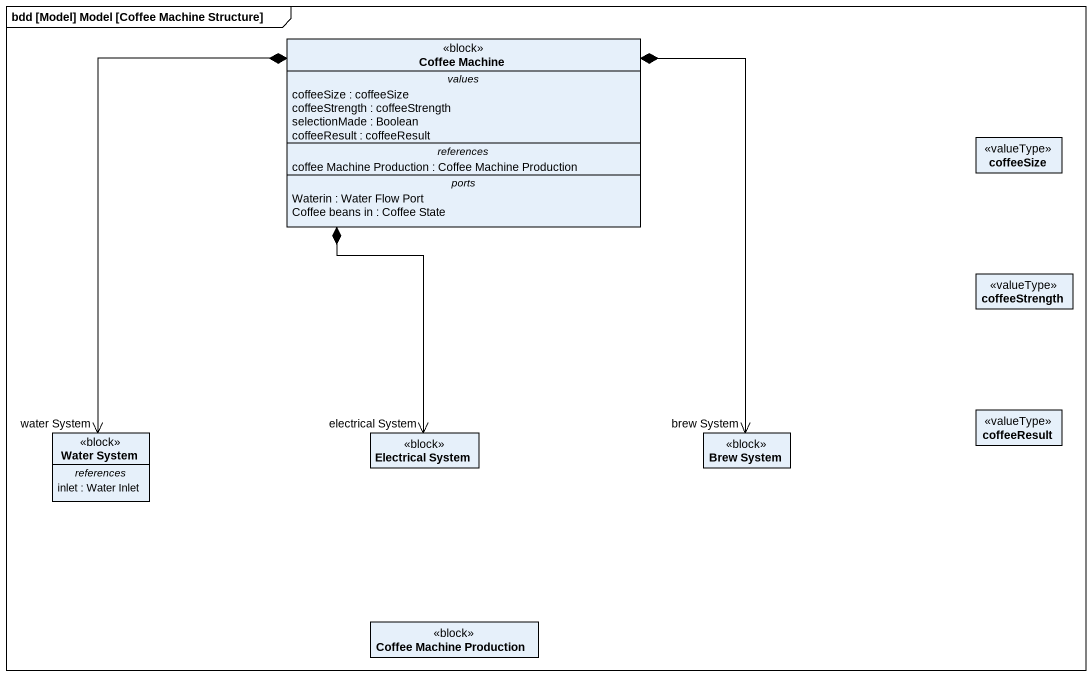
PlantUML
@startuml
mainframe bdd [Model] Model [Coffee Machine Structure]
hide circle
hide empty members
class "Coffee Machine" as Coffee_Machine <<block>> {
  -- values --
  coffeeSize : coffeeSize
  coffeeStrength : coffeeStrength
  selectionMade : Boolean
  coffeeResult : coffeeResult
  -- references --
  coffee Machine Production : Coffee Machine Production
  -- ports --
  Waterin : Water Flow Port
  Coffee beans in : Coffee State
}
class coffeeSize <<valueType>>
class coffeeStrength <<valueType>>
class coffeeResult <<valueType>>
class "Water System" as Water_System <<block>> {
  -- references --
  inlet : Water Inlet
}
class "Electrical System" as Electrical_System <<block>>
class "Brew System" as Brew_System <<block>>
class "Coffee Machine Production" as Coffee_Machine_Production <<block>>
Coffee_Machine *--> "water System" Water_System
Coffee_Machine *--> "electrical System" Electrical_System
Coffee_Machine *--> "brew System" Brew_System
@enduml
